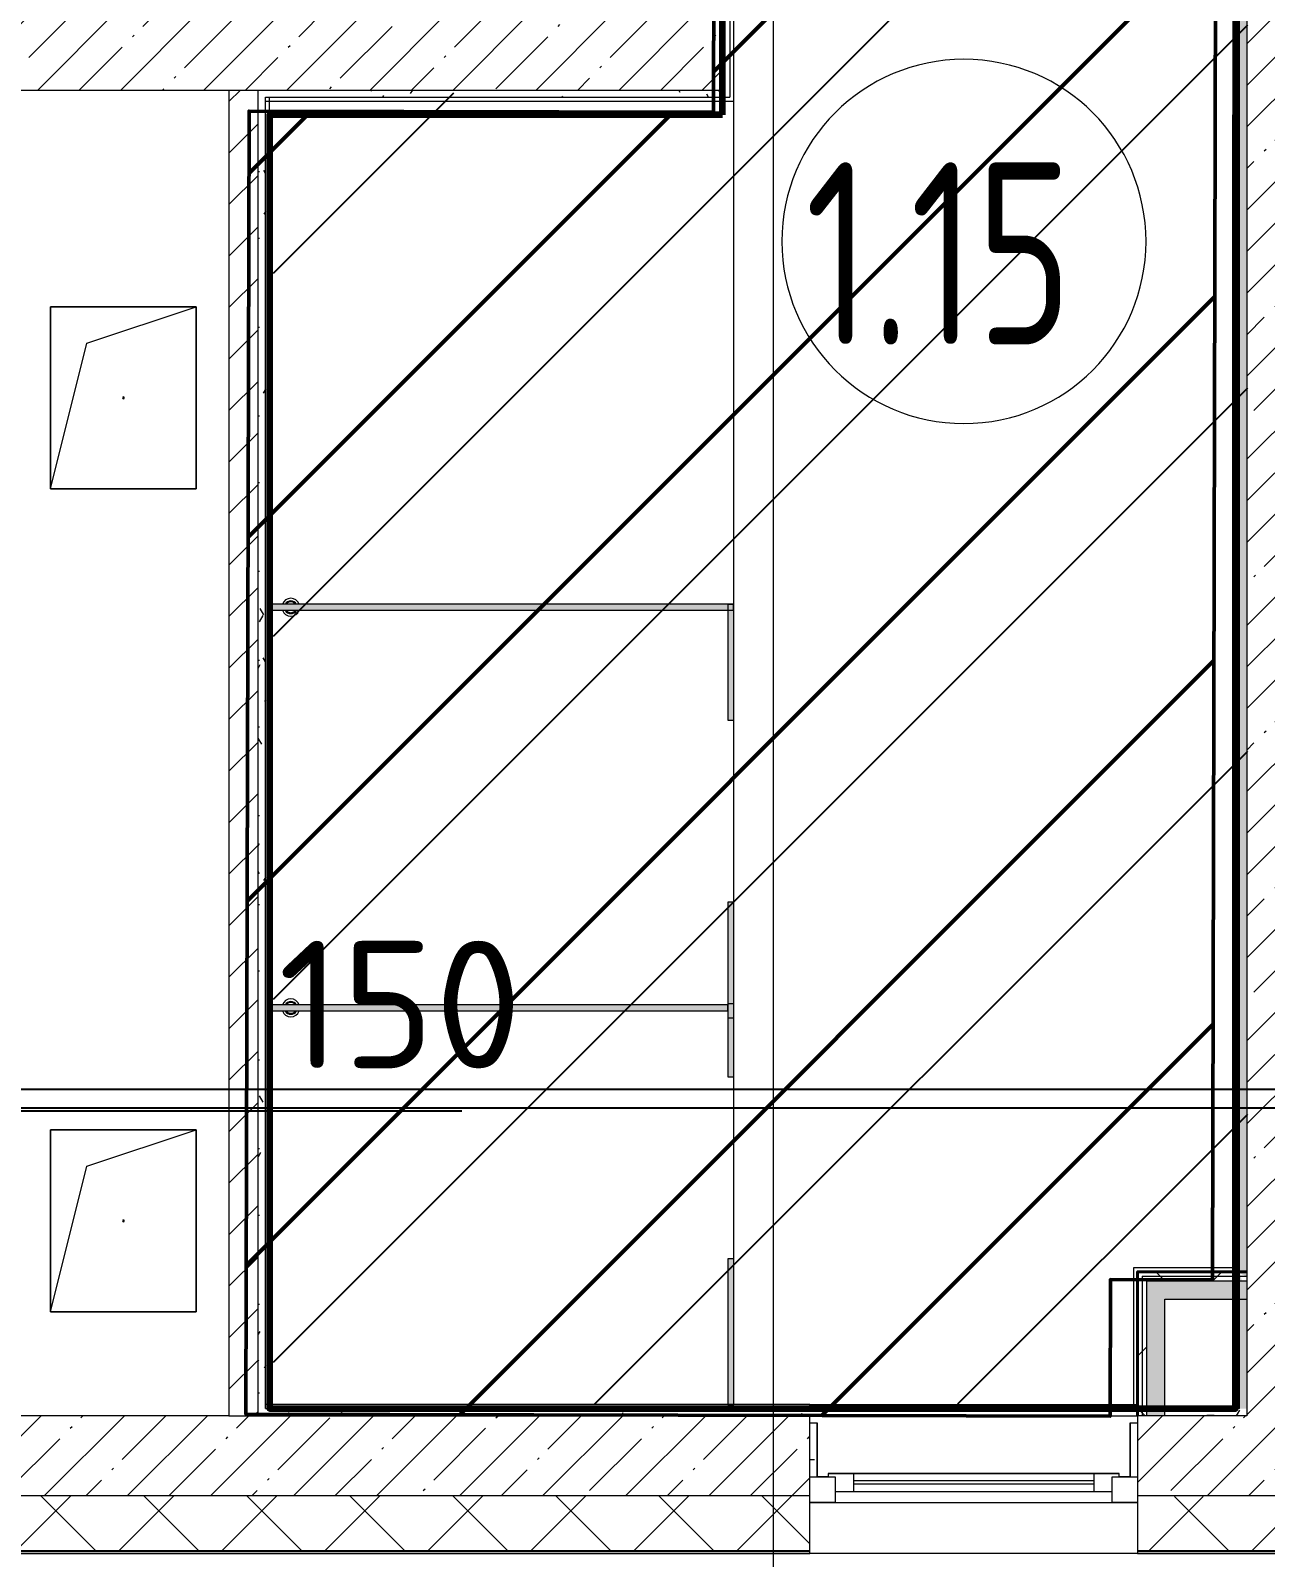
# Model space of a CAD drawing. Header units: millimetres. Extents: x -213547 to 415037, y -3642 to 106956.
# Drawn here: x 68585 to 71976, y -405 to 3787 of the extents above; entities that cross this region are included whole.
import ezdxf

# ---------------------------------------------------------------- set-up
doc = ezdxf.new("R2010")
doc.units = ezdxf.units.MM
for name, color, linetype, lineweight in [('10)FK4', 3, 'Continuous', 50), ('1014 Краска CF1.3', 64, 'Continuous', 158), ('2)CF1', 5, 'Continuous', 30), ('5.5) Перег WD5', 3, 'Continuous', 40), ('950 Штук CF1 CF13 CF1.3', 3, 'Continuous', 50), ('A-AREA-IDEN', 7, 'Continuous', 9), ('A-FLOR', 7, 'Continuous', 9), ('A-GENM', 7, 'Continuous', 9), ('A-GENM-1', 7, 'Continuous', 20), ('A-GLAZ', 7, 'Continuous', 9), ('A-GLAZ-1', 7, 'Continuous', 5), ('A-WALL', 7, 'Continuous', 5), ('I-WALL', 7, 'Continuous', 5), ('Оси', 7, 'Continuous', 9)]:
    doc.layers.add(name, color=color, linetype=linetype, lineweight=lineweight)
doc.layers.add('3) CF3 монтаж', color=152, linetype='Continuous')
doc.layers.add('A-WALL-1', color=9, linetype='Continuous', lineweight=5, true_color=0x808080)
doc.layers.add('A-WALL-FNSH-1', color=9, linetype='Continuous', lineweight=5, true_color=0x808080)
doc.styles.add('ISOCPEUR_1', font='isocpeur.ttf', dxfattribs={"height": 350})
doc.styles.add('СПДС', font='ГОСТ тип А.ttf', dxfattribs={"width": 0.9})
doc.dimstyles.new('ISO-2_0_0_9К_Средний_округл2', dxfattribs={"dimscale": 304.8, "dimtxt": 199.196235, "dimasz": 0.492126, "dimexe": 0.393701, "dimexo": 0, "dimgap": 0, "dimtad": 1, "dimdec": 0, "dimrnd": 10, "dimzin": 0, "dimdsep": 46, "dimtxsty": 'ISOCPEUR_1', "dimblk1": 'OBLIQUE', "dimblk2": 'OBLIQUE', "dimsah": 1, "dimcen": 0.09, "dimdle": 0.393701, "dimazin": 0, "dimtfac": 1, "dimtdec": 4, "dimtix": 1, "dimtmove": 0, "dimatfit": 3, "dimfxl": 1, "dimtvp": 1, "dimtolj": 1, "dimtzin": 0, "dimarcsym": 2})
pattern_1 = [(45, (64.7, -136.06), (-114.04925, 114.04925), []), (45, (178.75, -136.06), (-114.04925, 114.04925), [201.612, -40.322, 6.706, -33.617])]
pattern_2 = [(0, (64.7, -136.06), (243.84, 60.96), [20.117, -162.763, 20.117, -162.763, -975.36]), (0, (64.7, -136.06), (243.84, 60.96), [-365.76, 20.117, -345.643, 20.117, -162.763, -426.72]), (0, (64.7, -136.06), (243.84, 60.96), [-914.4, 20.117, -101.803, 20.117, -284.683]), (120, (156.14, -105.58), (-174.71291, 180.691634), [20.117, -162.763, 20.117, -162.763, -975.36]), (120, (156.14, -105.58), (-174.71291, 180.691634), [-365.76, 20.117, -345.643, 20.117, -162.763, -426.72]), (120, (156.14, -105.58), (-174.71291, 180.691634), [-914.4, 20.117, -101.803, 20.117, -284.683]), (240, (186.62, 16.34), (-69.12709, -241.651634), [20.117, -162.763, 20.117, -162.763, -975.36]), (240, (186.62, 16.34), (-69.12709, -241.651634), [-365.76, 20.117, -345.643, 20.117, -162.763, -426.72]), (240, (186.62, 16.34), (-69.12709, -241.651634), [-914.4, 20.117, -101.803, 20.117, -284.683])]
pattern_3 = [(45, (64.7, -136.06), (-212.132, 212.132), []), (135, (64.7, -136.06), (-212.132, -212.132), [])]

# ---------------------------------------------------------------- blocks, each defined once
blk = doc.blocks.new('120_Окно_СКБ_1Ст - 120_Окно_СКБ_1Ст 900х2500_h_-20664874-Объем проектирования 1 этажа')
at = {"layer": 'A-GLAZ'}
for p, q in [((-450, -127), (-450, -57)), ((-450, -57), (-380, -57)), ((-380, -57), (-380, -127)), ((380, -127), (380, -57)), ((380, -57), (450, -57)), ((450, -57), (450, -127)), ((380, -87), (-380, -87)), ((-380, -87), (-380, -127)), ((-330, -137), (-330, -87)), ((330, -137), (330, -87)), ((380, -127), (380, -87)), ((-380, -127), (-450, -127)), ((-380, -127), (-400, -127)), ((-400, -127), (-400, -137)), ((-400, -137), (400, -137)), ((400, -137), (-400, -137)), ((450, -127), (380, -127)), ((400, -127), (380, -127)), ((400, -137), (400, -127))]:
    blk.add_line(p, q, dxfattribs=at)
at = {"layer": 'A-GLAZ-1'}
for p, q in [((450, -57), (-450, -57)), ((-330, -107), (330, -107)), ((330, -117), (-330, -117)), ((-430, -127), (-400, -127)), ((400, -127), (430, -127))]:
    blk.add_line(p, q, dxfattribs=at)
blk = doc.blocks.new('131_Сантехническая перегородка_Дверь - СД-1-29846662-Объем проектирования 1 этажа')
at = {"layer": 'A-GENM'}
for points in [[(0, -8), (317.3, -8), (317.3, 8), (0, 8)], [(817.3, -8), (1119.2, -7.8), (1119.2, 8), (817.3, 8)]]:
    blk.add_hatch(color=256, dxfattribs=at).paths.add_polyline_path(points)
at = {"layer": 'A-GENM-1'}
for p, q in [((317.3, 8), (0, 8)), ((0, 8), (0, -8)), ((317.3, -8), (317.3, 8)), ((1134.7, 8), (817.3, 8)), ((817.3, 8), (817.3, -8)), ((1134.7, -8), (1134.7, 8)), ((0, -8), (317.3, -8)), ((817.3, -8), (1134.7, -8))]:
    blk.add_line(p, q, dxfattribs=at)
blk = doc.blocks.new('131_Сантехническая перегородка - СП-4-30850764-Объем проектирования 1 этажа')
at = {"layer": 'A-GENM'}
blk.add_hatch(color=256, dxfattribs=at).paths.add_polyline_path([(184.8, -8), (1330, -8), (1330, 8), (55.2, 8), (55.2, -8)])
at = {"layer": 'A-GENM', "flags": 128}
for points in [[(126.7, 8), (126.3, 8.5), (126, 9), (125.6, 9.5), (125.2, 9.9), (124.8, 10.4), (124.4, 10.8), (123.9, 11.2), (123.5, 11.6), (123, 12), (122.5, 12.3), (122, 12.7), (121.5, 13), (121, 13.3), (120.5, 13.6), (119.9, 13.8), (119.4, 14), (118.8, 14.3), (118.2, 14.4), (117.6, 14.6), (117, 14.7), (116.5, 14.9), (115.9, 14.9), (115.3, 15), (114.7, 15.1), (114.1, 15.1), (113.5, 15.1), (112.8, 15), (112.2, 15), (111.7, 14.9), (111.1, 14.8), (110.5, 14.7), (109.9, 14.5), (109.3, 14.4), (108.7, 14.2), (108.2, 13.9), (107.6, 13.7), (107.1, 13.4), (106.5, 13.2), (106, 12.9), (105.5, 12.5), (105, 12.2), (104.5, 11.8), (104.1, 11.4), (103.6, 11), (103.2, 10.6), (102.8, 10.2), (102.4, 9.7), (102, 9.3), (101.6, 8.8), (101.3, 8.3), (101.1, 8)], [(101.1, -8), (101.4, -8.5), (101.8, -9), (102.2, -9.5), (102.6, -9.9), (103, -10.4), (103.4, -10.8), (103.8, -11.2), (104.3, -11.6), (104.7, -12), (105.2, -12.3), (105.7, -12.7), (106.2, -13), (106.8, -13.3), (107.3, -13.6), (107.9, -13.8), (108.4, -14), (109, -14.3), (109.6, -14.4), (110.1, -14.6), (110.7, -14.7), (111.3, -14.9), (111.9, -14.9), (112.5, -15), (113.1, -15.1), (113.7, -15.1), (114.3, -15.1), (114.9, -15), (115.5, -15), (116.1, -14.9), (116.7, -14.8), (117.3, -14.7), (117.9, -14.5), (118.5, -14.4), (119, -14.2), (119.6, -13.9), (120.2, -13.7), (120.7, -13.4), (121.2, -13.2), (121.7, -12.9), (122.3, -12.5), (122.7, -12.2), (123.2, -11.8), (123.7, -11.4), (124.1, -11), (124.6, -10.6), (125, -10.2), (125.4, -9.7), (125.8, -9.3), (126.1, -8.8), (126.5, -8.3), (126.7, -8)]]:
    blk.add_lwpolyline(points, dxfattribs=at)
at = {"layer": 'A-GENM'}
for radius, start, end in [(24.6, 19.9113, 160.0887), (17.6, 28.9731, 151.0269), (15.1, 33.7811, 146.2189), (24.6, 199.9113, 340.0887), (17.6, 208.9731, 331.0269), (15.1, 213.7811, 326.2189)]:
    blk.add_arc((113.9, 0), radius, start, end, dxfattribs=at)
at = {"layer": 'A-GENM-1'}
for p, q in [((1330, 8), (55.2, 8)), ((55.2, 8), (55.2, -8)), ((1330, -8), (1330, 8)), ((55.2, -8), (1330, -8))]:
    blk.add_line(p, q, dxfattribs=at)
blk = doc.blocks.new('131_Сантехническая перегородка - СП-4-30850728-Объем проектирования 1 этажа')
at = {"layer": 'A-GENM'}
blk.add_hatch(color=256, dxfattribs=at).paths.add_polyline_path([(200.9, -8), (1330, -8), (1330, 8), (71.3, 8), (71.3, -8)])
at = {"layer": 'A-GENM', "flags": 128}
for points in [[(142.8, 8), (142.5, 8.5), (142.1, 9), (141.8, 9.5), (141.4, 9.9), (141, 10.4), (140.5, 10.8), (140.1, 11.2), (139.6, 11.6), (139.2, 12), (138.7, 12.3), (138.2, 12.7), (137.7, 13), (137.1, 13.3), (136.6, 13.6), (136.1, 13.8), (135.5, 14), (134.9, 14.3), (134.4, 14.4), (133.8, 14.6), (133.2, 14.7), (132.6, 14.9), (132, 14.9), (131.4, 15), (130.8, 15.1), (130.2, 15.1), (129.6, 15.1), (129, 15), (128.4, 15), (127.8, 14.9), (127.2, 14.8), (126.6, 14.7), (126, 14.5), (125.4, 14.4), (124.9, 14.2), (124.3, 13.9), (123.8, 13.7), (123.2, 13.4), (122.7, 13.2), (122.2, 12.9), (121.7, 12.5), (121.2, 12.2), (120.7, 11.8), (120.2, 11.4), (119.8, 11), (119.3, 10.6), (118.9, 10.2), (118.5, 9.7), (118.1, 9.3), (117.8, 8.8), (117.4, 8.3), (117.3, 8)], [(117.3, -8), (117.6, -8.5), (117.9, -9), (118.3, -9.5), (118.7, -9.9), (119.1, -10.4), (119.5, -10.8), (120, -11.2), (120.4, -11.6), (120.9, -12), (121.4, -12.3), (121.9, -12.7), (122.4, -13), (122.9, -13.3), (123.5, -13.6), (124, -13.8), (124.6, -14), (125.1, -14.3), (125.7, -14.4), (126.3, -14.6), (126.9, -14.7), (127.5, -14.9), (128.1, -14.9), (128.7, -15), (129.3, -15.1), (129.9, -15.1), (130.5, -15.1), (131.1, -15), (131.7, -15), (132.3, -14.9), (132.9, -14.8), (133.4, -14.7), (134, -14.5), (134.6, -14.4), (135.2, -14.2), (135.7, -13.9), (136.3, -13.7), (136.8, -13.4), (137.4, -13.2), (137.9, -12.9), (138.4, -12.5), (138.9, -12.2), (139.4, -11.8), (139.8, -11.4), (140.3, -11), (140.7, -10.6), (141.1, -10.2), (141.5, -9.7), (141.9, -9.3), (142.3, -8.8), (142.6, -8.3), (142.8, -8)]]:
    blk.add_lwpolyline(points, dxfattribs=at)
at = {"layer": 'A-GENM'}
for radius, start, end in [(24.6, 19.9113, 160.0887), (17.6, 28.9731, 151.0269), (15.1, 33.7811, 146.2189), (24.6, 199.9113, 340.0887), (17.6, 208.9731, 331.0269), (15.1, 213.7811, 326.2189)]:
    blk.add_arc((130, 0), radius, start, end, dxfattribs=at)
at = {"layer": 'A-GENM-1'}
for p, q in [((1330, 8), (71.3, 8)), ((71.3, 8), (71.3, -8)), ((1330, -8), (1330, 8)), ((71.3, -8), (1330, -8))]:
    blk.add_line(p, q, dxfattribs=at)
blk = doc.blocks.new('GM_Отверстие прямоугольное _в плите_ - Отверстие-21609437-Объем проектирования 1 этажа')
at = {"layer": 'A-GENM'}
for p, q in [((-200, -250), (-200, 250)), ((-200, 250), (200, 250)), ((200, 250), (-200, 250)), ((-200, 250), (-200, -250)), ((-100, 150), (200, 250)), ((200, 250), (200, -250)), ((200, -250), (200, 250)), ((-200, -250), (-100, 150)), ((200, -250), (-200, -250)), ((-200, -250), (200, -250))]:
    blk.add_line(p, q, dxfattribs=at)
for start, end in [(360, 180), (180, 360)]:
    blk.add_arc((0, 0), 2.5, start, end, dxfattribs=at)
blk = doc.blocks.new('131_Сантехническая перегородка_Дверь_сдвиг_ - СД-1-30819161-Объем проектирования 1 этажа')
at = {"layer": 'A-GENM'}
for points in [[(0, -8), (400, -8), (400, 8), (0, 8)], [(900, 8), (901.7, -8), (1061.8, -8), (1061.8, 8), (901.7, 8)]]:
    blk.add_hatch(color=256, dxfattribs=at).paths.add_polyline_path(points)
at = {"layer": 'A-GENM-1'}
for p, q in [((400, 8), (0, 8)), ((0, 8), (0, -8)), ((400, -8), (400, 8)), ((1100, 8), (900, 8)), ((900, 8), (900, -8)), ((1100, -8), (1100, 8)), ((0, -8), (400, -8)), ((900, -8), (1100, -8))]:
    blk.add_line(p, q, dxfattribs=at)
blk = doc.blocks.new('Марка_Помещения - Номер-25198446-Объем проектирования 1 этажа')
at = {"layer": 'A-AREA-IDEN'}
for start, end in [(360, 180), (180, 360)]:
    blk.add_arc((0, 0), 2.5, start, end, dxfattribs=at)
blk = doc.blocks.new('_Oblique')
at = {"color": 0, "linetype": 'ByBlock', "lineweight": -2}
blk.add_line((-0.5, -0.5), (0.5, 0.5), dxfattribs=at)
blk = doc.blocks.new('*D2005')
at = {"layer": '5.5) Перег WD5', "color": 0, "lineweight": -2, "transparency": 16777216}
for p, q in [((22574.7, 383.9), (22574.7, 941.3)), ((22719.7, 383.9), (22719.7, 941.3)), ((22454.7, 821.3), (22719.7, 821.3)), ((22719.7, 821.3), (69769, 821.3))]:
    blk.add_line(p, q, dxfattribs=at)
at = {"layer": 'Defpoints', "color": 0, "transparency": 16777216}
for p in [(22719.7, 821.3), (22574.7, 383.9), (22719.7, 383.9)]:
    blk.add_point(p, dxfattribs=at)
at = {"layer": '5.5) Перег WD5', "color": 0, "lineweight": -2, "transparency": 16777216, "xscale": 304.8, "yscale": 304.8, "zscale": 304.8, "rotation": 180}
blk.add_blockref('_Oblique', (22574.7, 821.3), dxfattribs=at)
at = {"layer": '5.5) Перег WD5', "color": 0, "lineweight": -2, "transparency": 16777216, "xscale": 304.8, "yscale": 304.8, "zscale": 304.8}
blk.add_blockref('_Oblique', (22719.7, 821.3), dxfattribs=at)
at = {"layer": '5.5) Перег WD5', "color": 0, "lineweight": 25, "transparency": 16777216, "insert": (69264.6, 1288), "char_height": 350, "width": 413.715, "attachment_point": 1, "line_spacing_factor": 1.149209, "style": 'ISOCPEUR_1'}
blk.add_mtext('\\A1;150', dxfattribs=at)
blk = doc.blocks.new('*D2017')
at = {"layer": '5.5) Перег WD5', "color": 0, "lineweight": -2, "transparency": 16777216}
for p, q in [((29874.4, 363.9), (29874.4, 1001.1)), ((30274.7, 859.2), (30274.7, 1001.1)), ((29754.4, 881.1), (30274.7, 881.1)), ((30274.7, 881.1), (85573, 881.1))]:
    blk.add_line(p, q, dxfattribs=at)
at = {"layer": 'Defpoints', "color": 0, "transparency": 16777216}
for p in [(30274.7, 881.1), (30274.7, 859.2), (29874.4, 363.9)]:
    blk.add_point(p, dxfattribs=at)
at = {"layer": '5.5) Перег WD5', "color": 0, "lineweight": -2, "transparency": 16777216, "xscale": 304.8, "yscale": 304.8, "zscale": 304.8, "rotation": 180}
blk.add_blockref('_Oblique', (29874.4, 881.1), dxfattribs=at)
at = {"layer": '5.5) Перег WD5', "color": 0, "lineweight": -2, "transparency": 16777216, "xscale": 304.8, "yscale": 304.8, "zscale": 304.8}
blk.add_blockref('_Oblique', (30274.7, 881.1), dxfattribs=at)
at = {"layer": '5.5) Перег WD5', "color": 0, "lineweight": 25, "transparency": 16777216, "insert": (84984, 1347.7), "char_height": 350, "width": 478.071, "attachment_point": 1, "line_spacing_factor": 1.149209, "style": 'ISOCPEUR_1'}
blk.add_mtext('\\A1;400', dxfattribs=at)
blk = doc.blocks.new('*D2019')
at = {"layer": '5.5) Перег WD5', "color": 0, "lineweight": -2, "transparency": 16777216}
for p, q in [((36372.4, 383.9), (36372.4, 949.2)), ((36812.4, 383.9), (36812.4, 949.2)), ((36252.4, 829.2), (36812.4, 829.2)), ((36812.4, 829.2), (94860.3, 829.2))]:
    blk.add_line(p, q, dxfattribs=at)
at = {"layer": 'Defpoints', "color": 0, "transparency": 16777216}
for p in [(36812.4, 829.2), (36372.4, 383.9), (36812.4, 383.9)]:
    blk.add_point(p, dxfattribs=at)
at = {"layer": '5.5) Перег WD5', "color": 0, "lineweight": -2, "transparency": 16777216, "xscale": 304.8, "yscale": 304.8, "zscale": 304.8, "rotation": 180}
blk.add_blockref('_Oblique', (36372.4, 829.2), dxfattribs=at)
at = {"layer": '5.5) Перег WD5', "color": 0, "lineweight": -2, "transparency": 16777216, "xscale": 304.8, "yscale": 304.8, "zscale": 304.8}
blk.add_blockref('_Oblique', (36812.4, 829.2), dxfattribs=at)
at = {"layer": '5.5) Перег WD5', "color": 0, "lineweight": 25, "transparency": 16777216, "insert": (94242.3, 1295.9), "char_height": 350, "width": 501.055, "attachment_point": 1, "line_spacing_factor": 1.149209, "style": 'ISOCPEUR_1'}
blk.add_mtext('\\A1;440', dxfattribs=at)

msp = doc.modelspace()

# ---------------------------------------------------------------- hatches: boundary and pattern name
at = {"layer": '2)CF1'}
h = msp.add_hatch(dxfattribs=at)
h.set_pattern_fill('ANSI31', color=256, scale=222)
h.paths.add_polyline_path([(70459.8, 3563.1), (69184.8, 3566.1), (69176.4, -11.9), (71549.4, -17.5), (71550.2, 358), (71830.2, 357.4), (71847, 7479.8), (70469, 7483.1)])
at = {"layer": '3) CF3 монтаж'}
h = msp.add_hatch(dxfattribs=at)
h.set_pattern_fill('ANSI31', color=256, scale=222, style=0)
h.set_pattern_definition([(45, (5527.3, -21728.2), (-498.404, 498.404), [])])
h.paths.add_polyline_path([(70134.7, 16.3), (71647.3, 16.3), (71647.3, 391.8), (71927.3, 391.8), (71927.3, 7536.3), (70527.3, 7536.3), (70528.1, 4013.3), (70564.4, 3878), (70527.3, 3878), (70527.3, 3616.3), (70263.6, 3616.3), (70263.6, 3576.9), (70128.3, 3613), (70140.4, 3616.3), (69252.3, 3616.3), (69252.3, 16.3)])
h.paths.add_polyline_path([(70528.6, 3213.3), (70492.3, 3348.5), (70564.7, 3348.5)])
h.paths.add_polyline_path([(70793.1, 3577.2), (70793.1, 3649.6), (70928.3, 3613.5)])
at = {"layer": '950 Штук CF1 CF13 CF1.3'}
h = msp.add_hatch(dxfattribs=at)
h.set_pattern_fill('ANSI31', color=256, scale=222)
h.paths.add_polyline_path([(70459.8, 3563.1), (69184.8, 3566.1), (69176.4, -11.9), (71549.4, -17.5), (71550.2, 358), (71830.2, 357.4), (71847, 7479.8), (70469, 7483.1)])
at = {"layer": 'A-WALL'}
h = msp.add_hatch(dxfattribs=at)
h.set_pattern_fill('FP_24', color=256, style=0, pattern_type=2)
h.set_pattern_definition([(45, (64.7, -136.06), (-141.42136, 141.42136), []), (135, (64.7, -136.06), (-141.42136, -141.42136), [])])
h.paths.add_polyline_path([(75756.8, -386.1), (75764.7, -386.1), (75764.7, -236.1), (74044.7, -236.1), (74044.7, -386.1), (75544.7, -386.1)])
h.paths.add_polyline_path([(70724.7, -386.1), (70724.7, -236.1), (67124.7, -236.1), (67124.7, -386.1), (69886.1, -386.1)])
h.paths.add_polyline_path([(72300.8, -386.1), (72344.7, -386.1), (72344.7, -236.1), (71624.7, -237.9), (71624.7, -386.1), (72144.7, -386.1)])
h.paths.add_polyline_path([(65224.7, -386.1), (66224.7, -386.1), (66224.7, -236.1), (65224.7, -236.1), (65224.7, -254.1)])
h.paths.add_polyline_path([(63774.7, -386.1), (64324.7, -386.1), (64324.7, -236.1), (63774.7, -236.1), (63774.7, -257.4)])
h.paths.add_polyline_path([(60974.7, -386.1), (61674.7, -386.1), (61674.7, -236.1), (60974.7, -236.1), (60974.7, -264.3)])
h.paths.add_polyline_path([(60074.7, -386.1), (60074.7, -236.1), (59324.7, -236.1), (59324.7, -386.1)])
h.paths.add_polyline_path([(57224.7, -386.1), (57224.7, -236.1), (56474.7, -236.1), (56474.7, -386.1)])
h.paths.add_polyline_path([(53374.7, -386.1), (53374.7, -236.1), (51936.2, -236.1), (51936.2, -386.1)])
h.paths.add_polyline_path([(49836.2, -386.1), (49836.2, -236.1), (49124.7, -236.1), (49124.7, -386.1), (49255.4, -386.1)])
h.paths.add_polyline_path([(48224.7, -386.1), (48224.7, -236.1), (47474.7, -236.1), (47474.7, -386.1)])
h.paths.add_polyline_path([(44374.7, -386.1), (44374.7, -236.1), (42802.2, -236.1), (42802.2, -386.1)])
h.paths.add_polyline_path([(38940.1, -386.1), (39104.7, -386.1), (39104.7, -236.1), (38054.7, -236.1), (38054.7, -386.1)])
h.paths.add_polyline_path([(40702.2, -386.1), (40702.2, -236.1), (40004.7, -236.1), (40004.7, -386.1)])
h.paths.add_polyline_path([(36877, -386.1), (37154.7, -386.1), (37154.7, -236.1), (36034.7, -236.1), (36034.7, -386.1)])
h.paths.add_polyline_path([(33934.7, -386.1), (33934.7, -236.1), (33074.7, -236.1), (33074.7, -386.1)])
h.paths.add_polyline_path([(30274.7, -386.1), (30274.7, -236.1), (29274.4, -236.1), (29274.4, -386.1)])
h.paths.add_polyline_path([(28374.4, -386.1), (28374.4, -236.1), (27374.7, -236.1), (27374.7, -386.1)])
h.paths.add_polyline_path([(26474.7, -386.1), (26474.7, -236.1), (25499.7, -236.1), (25499.7, -386.1)])
h.paths.add_polyline_path([(22699.7, -386.1), (22699.7, -236.1), (21674.7, -236.1), (21674.7, -386.1)])
h.paths.add_polyline_path([(19424.7, -386.1), (20774.7, -386.1), (20774.7, -236.1), (19424.7, -236.1), (19424.7, -367.6)])
h.paths.add_polyline_path([(17324.7, -386.1), (17324.7, -236.1), (16574.7, -236.1), (16574.7, -386.1)])
h.paths.add_polyline_path([(14924.7, -386.1), (15674.7, -386.1), (15674.7, -236.1), (14924.7, -236.1), (14924.7, -378.8)])
h.paths.add_polyline_path([(12120.3, -386.1), (12824.7, -384.1), (12824.7, -236.1), (12074.7, -236.1), (12074.7, -386.1)])
h.paths.add_polyline_path([(7994.1, -386.1), (8324.4, -386.1), (8324.4, -236.1), (6894.7, -236.1), (6894.7, -386.1), (7724.7, -386.1)])
h.paths.add_polyline_path([(9224.4, -386.1), (9974.7, -386.1), (9974.7, -236.1), (9224.4, -236.1), (9224.4, -254.1)])
h.paths.add_polyline_path([(174.7, -386.1), (3794.7, -386.1), (3794.7, -236.1), (-195.3, -236.1), (-195.3, -386.1), (-45.3, -386.1)])
at = {"layer": 'I-WALL'}
h = msp.add_hatch(dxfattribs=at)
h.set_pattern_fill('FP_1', color=256, style=0, pattern_type=2)
h.set_pattern_definition(pattern_1)
h.paths.add_polyline_path([(71924.7, -236.1), (72144.7, -236.1), (72144.7, 7763.9), (71924.7, 7763.9), (71924.7, -199.3)])
h = msp.add_hatch(dxfattribs=at)
h.set_pattern_fill('FP_191', color=256, style=0, pattern_type=2)
h.set_pattern_definition(pattern_2)
h.paths.add_polyline_path([(70484.7, 3623.9), (70504.7, 3623.9), (70504.7, 7543.9), (70484.7, 7543.9), (70484.7, 3675.9)])
h = msp.add_hatch(dxfattribs=at)
h.set_pattern_fill('FP_191', color=256, style=0, pattern_type=2)
h.set_pattern_definition(pattern_2)
h.paths.add_polyline_path([(71904.7, 3.9), (71924.7, 3.9), (71924.7, 304.4), (71904.7, 304.4), (71904.7, 121.7)])
h.paths.add_polyline_path([(71911.4, 354.4), (71906, 374.5), (71924.7, 366.9), (71924.7, 7543.9), (71904.7, 7543.9), (71904.7, 354.4)])
h = msp.add_hatch(dxfattribs=at)
h.set_pattern_fill('FP_1', color=256, style=0, pattern_type=2)
h.set_pattern_definition(pattern_1)
h.paths.add_polyline_path([(67144.7, 3623.9), (70484.7, 3623.9), (70484.7, 3843.9), (67144.7, 3843.9), (67144.7, 3716.4)])
h = msp.add_hatch(dxfattribs=at)
h.set_pattern_fill('FP_22', color=256, style=0, pattern_type=2)
h.set_pattern_definition([(45, (64.7, -136.06), (-70.71068, 70.71068), [])])
h.paths.add_polyline_path([(69209.7, -16.1), (69209.7, 3623.9), (69129.7, 3623.9), (69129.7, -16.1)])
h = msp.add_hatch(dxfattribs=at)
h.set_pattern_fill('FP_191', color=256, style=0, pattern_type=2)
h.set_pattern_definition(pattern_2)
h.paths.add_polyline_path([(69229.7, 3603.9), (70504.7, 3603.9), (70504.7, 3623.9), (69209.7, 3623.9), (69209.7, 3603.9)])
h = msp.add_hatch(dxfattribs=at)
h.set_pattern_fill('FP_191', color=256, style=0, pattern_type=2)
h.set_pattern_definition(pattern_2)
h.paths.add_polyline_path([(69229.7, -16.1), (69229.7, 3603.9), (69209.7, 3603.9), (69209.7, -16.1)])
h = msp.add_hatch(dxfattribs=at)
h.set_pattern_fill('FP_192', color=256, style=0, pattern_type=2)
h.set_pattern_definition(pattern_3)
h.paths.add_polyline_path([(71893.7, 366.9), (71904.7, 366.9), (71904.7, 379.4), (71624.7, 379.4), (71624.7, 366.9), (71699.7, 366.9)])
h.paths.add_polyline_path([(71908, 366.9), (71924.7, 366.9), (71906, 374.5)])
h = msp.add_hatch(dxfattribs=at)
h.set_pattern_fill('FP_192', color=256, style=0, pattern_type=2)
h.set_pattern_definition(pattern_3)
h.paths.add_polyline_path([(71624.7, -16.1), (71637.2, -16.1), (71637.2, 366.9), (71624.7, 366.9), (71624.7, 3.9)])
h = msp.add_hatch(dxfattribs=at)
h.set_pattern_fill('FP_192', color=256, style=0, pattern_type=2)
h.set_pattern_definition(pattern_3)
h.paths.add_polyline_path([(71637.2, 354.4), (71904.7, 354.4), (71904.7, 366.9), (71637.2, 366.9)])
h.paths.add_polyline_path([(71911.4, 354.4), (71924.7, 354.4), (71924.7, 366.9), (71908.2, 366.2)])
h = msp.add_hatch(dxfattribs=at)
h.set_pattern_fill('FP_192', color=256, style=0, pattern_type=2)
h.set_pattern_definition(pattern_3)
h.paths.add_polyline_path([(71649.7, -16.1), (71649.7, 354.4), (71637.2, 353.9), (71637.2, -16.1)])
for points in [[(71924.7, 304.4), (71924.7, 354.4), (71649.7, 354.4), (71649.7, 304.4), (71904.7, 304.4)], [(71699.7, -16.1), (71699.7, 304.4), (71649.7, 304.4), (71649.7, -16.1), (71691.2, -16.1)]]:
    msp.add_hatch(color=256, dxfattribs=at).paths.add_polyline_path(points)
h = msp.add_hatch(dxfattribs=at)
h.set_pattern_fill('FP_191', color=256, style=0, pattern_type=2)
h.set_pattern_definition(pattern_2)
h.paths.add_polyline_path([(71905, -16.1), (71924.7, -16.1), (71924.7, 3.9), (71699.7, 3.9), (71699.7, -16.1), (71904.7, -16.1)])
h.paths.add_polyline_path([(69229.7, -16.1), (70762.2, -16.1), (70762.2, 3.9), (69229.7, 3.9)])
h = msp.add_hatch(dxfattribs=at)
h.set_pattern_fill('FP_1', color=256, style=0, pattern_type=2)
h.set_pattern_definition(pattern_1)
h.paths.add_polyline_path([(71624.7, -236.1), (71924.7, -236.1), (71924.7, -16.1), (71624.7, -16.1), (71624.7, -198.6)])
h.paths.add_polyline_path([(65974.7, -236.1), (66224.7, -236.1), (66224.7, -16.1), (65974.7, -16.1), (65974.7, -184.1)])
h.paths.add_polyline_path([(67124.7, -236.1), (70724.7, -236.1), (70724.7, -16.1), (67124.7, -16.1), (67124.7, -143.3)])
h = msp.add_hatch(dxfattribs=at)
h.set_pattern_fill('FP_191', color=256, style=0, pattern_type=2)
h.set_pattern_definition(pattern_2)
h.paths.add_polyline_path([(70724.7, -184.1), (70744.7, -184.1), (70744.7, -36.1), (70724.7, -36.1), (70724.7, -143.3)])

# ---------------------------------------------------------------- linework, layer by layer
at = {"layer": '10)FK4', "flags": 128}
msp.add_lwpolyline([(70459.8, 3563.1), (69184.8, 3566.1), (69176.4, -11.9), (71549.4, -17.5), (71550.2, 358), (71830.2, 357.4), (71847, 7479.8), (70469, 7483.1)], close=True, dxfattribs=at)
at = {"layer": '1014 Краска CF1.3'}
for points in [[(70484.7, 3556.1), (70484.7, 7543.9), (71893.7, 7543.9), (71893.7, 3556.1)], [(70484.7, 3556.1), (69240.7, 3556.1), (69240.7, 3.9), (71893.7, 3.9), (71893.7, 3556.1)]]:
    msp.add_lwpolyline(points, dxfattribs=at)
at = {"layer": '5.5) Перег WD5'}
msp.add_lwpolyline([(71624.7, -16.1), (71624.7, 379.4), (71924.7, 379.4)], dxfattribs=at)
at = {"layer": 'A-FLOR'}
for p, q in [((70515.7, 916.6), (70515.7, 7512.9)), ((70515.7, 14.9), (70515.7, 914.9)), ((69129.7, -16.1), (68529.7, -16.1))]:
    msp.add_line(p, q, dxfattribs=at)
at = {"layer": 'A-WALL'}
for p, q in [((70504.7, 7523.9), (70504.7, 3623.9)), ((71904.7, 3.9), (71904.7, 7523.9)), ((70504.7, 3623.9), (70504.7, 3623.9)), ((69229.7, 3.9), (69229.7, 3603.9)), ((71637.2, 366.9), (71637.2, -16.1)), ((71637.2, 366.9), (71924.7, 366.9)), ((71649.7, 354.4), (71649.7, -16.1)), ((71649.7, 354.4), (71924.7, 354.4)), ((69229.7, 3.9), (70762.2, 3.9)), ((70724.7, -236.1), (67124.7, -236.1)), ((67124.7, -386.1), (70724.7, -386.1)), ((67124.7, -389.1), (70724.7, -389.1)), ((71624.7, -394.1), (70724.7, -394.1)), ((71624.7, -386.1), (72344.7, -386.1)), ((71624.7, -389.1), (72344.7, -389.1))]:
    msp.add_line(p, q, dxfattribs=at)
at = {"layer": 'A-WALL-1'}
for p, q in [((71924.7, 7763.9), (71924.7, -16.1)), ((70484.7, 3623.9), (70484.7, 7543.9)), ((68449.7, 3623.9), (70484.7, 3623.9)), ((69129.7, 3623.9), (69129.7, -16.1)), ((69209.7, -16.1), (69209.7, 3623.9)), ((69229.7, 3603.9), (70504.7, 3603.9)), ((71624.7, 379.4), (71624.7, -386.1)), ((71924.7, 379.4), (71893.7, 379.4)), ((71699.7, -16.1), (71699.7, 304.4)), ((71699.7, 304.4), (71924.7, 304.4)), ((70762.2, -16.1), (70762.2, 3.9)), ((71904.7, 3.9), (71699.7, 3.9)), ((69129.7, -16.1), (70762.2, -16.1)), ((70724.7, -386.1), (70724.7, -16.1)), ((70744.7, -36.1), (70724.7, -36.1)), ((70744.7, -184.1), (70744.7, -36.1)), ((71604.7, -36.1), (71604.7, -184.1)), ((71624.7, -36.1), (71604.7, -36.1)), ((71924.7, -16.1), (71624.7, -16.1)), ((70724.7, -184.1), (70744.7, -184.1)), ((71604.7, -184.1), (71624.7, -184.1)), ((72344.7, -236.1), (71624.7, -236.1))]:
    msp.add_line(p, q, dxfattribs=at)
at = {"layer": 'A-WALL-FNSH-1'}
for p, q in [((71893.7, 7523.9), (71893.7, 390.4)), ((70504.7, 3623.9), (70504.7, 3603.9)), ((69229.7, 3592.9), (70515.7, 3592.9)), ((69240.7, 3.9), (69240.7, 3603.9)), ((71613.7, 390.4), (71613.7, 14.9)), ((71893.7, 390.4), (71613.7, 390.4)), ((71624.7, 379.4), (71893.7, 379.4)), ((70724.7, 14.9), (69229.7, 14.9)), ((70724.7, 3.9), (70724.7, 14.9)), ((71613.7, 14.9), (71624.7, 14.9)), ((70745.7, -36.1), (70744.7, -36.1)), ((70745.7, -184.1), (70745.7, -36.1)), ((71603.7, -36.1), (71603.7, -184.1)), ((71604.7, -36.1), (71603.7, -36.1)), ((70744.7, -184.1), (70745.7, -184.1)), ((71603.7, -184.1), (71604.7, -184.1)), ((67124.7, -394.1), (70724.7, -394.1)), ((70724.7, -394.1), (70724.7, -386.1)), ((71624.7, -386.1), (71624.7, -394.1)), ((71624.7, -394.1), (72344.7, -394.1))]:
    msp.add_line(p, q, dxfattribs=at)
at = {"layer": 'I-WALL'}
for p, q in [((70724.7, 14.9), (71613.7, 14.9)), ((71624.7, 13.9), (70724.7, 13.9)), ((70762.2, 3.9), (71624.7, 3.9)), ((70762.2, -16.1), (71624.7, -16.1))]:
    msp.add_line(p, q, dxfattribs=at)
at = {"layer": 'Оси'}
msp.add_lwpolyline([(70624.7, -2042.3), (70624.7, 2957.7), (70624.7, 22262), (70624.7, 27262)], dxfattribs=at)

# ---------------------------------------------------------------- block references
at = {"layer": 'A-AREA-IDEN', "xscale": 199.9999999999999, "yscale": 199.9999999999999, "zscale": 199.9999999999999}
msp.add_blockref('Марка_Помещения - Номер-25198446-Объем проектирования 1 этажа', (71148, 3208.2), dxfattribs=at)
at = {"layer": 'A-GENM'}
for name, p in [('GM_Отверстие прямоугольное _в плите_ - Отверстие-21609437-Объем проектирования 1 этажа', (68839.7, 2778.9)), ('131_Сантехническая перегородка - СП-4-30850764-Объем проектирования 1 этажа', (69185.5, 2203.9)), ('131_Сантехническая перегородка - СП-4-30850728-Объем проектирования 1 этажа', (69169.4, 1103.9)), ('GM_Отверстие прямоугольное _в плите_ - Отверстие-21609437-Объем проектирования 1 этажа', (68839.7, 518.9))]:
    msp.add_blockref(name, p, dxfattribs=at)
at = {"layer": 'A-GENM', "rotation": 90.00000000002345}
for name, p in [('131_Сантехническая перегородка_Дверь - СД-1-29846662-Объем проектирования 1 этажа', (70507.7, 1076.7)), ('131_Сантехническая перегородка_Дверь_сдвиг_ - СД-1-30819161-Объем проектирования 1 этажа', (70507.7, 14.9))]:
    msp.add_blockref(name, p, dxfattribs=at)
at = {"layer": 'A-GLAZ', "color": 3, "rotation": 180}
msp.add_blockref('120_Окно_СКБ_1Ст - 120_Окно_СКБ_1Ст 900х2500_h_-20664874-Объем проектирования 1 этажа', (71174.7, -311.1), dxfattribs=at)

# ---------------------------------------------------------------- texts
at = {"layer": 'A-AREA-IDEN', "insert": (70712, 3425.4), "char_height": 500, "width": 1096.708, "attachment_point": 1, "style": 'СПДС'}
msp.add_mtext('1.15', dxfattribs=at)

# ---------------------------------------------------------------- dimensions: what is measured, and where the dimension line sits
at = {"layer": '5.5) Перег WD5', "color": 18, "lineweight": 25, "true_color": 0x000000}
for base, p1, p2, override, picture, middle in [((30274.7, 881.1), (29874.4, 363.9), (30274.7, 859.2), {"dimasz": 1, "dimpost": '<>', "dimtxsty": 'ISOCPEUR_1', "dimfxl": 636.772131}, '*D2017', (85223, 881.1)), ((22719.7, 821.3), (22574.7, 383.9), (22719.7, 383.9), {"dimasz": 1, "dimpost": '<>', "dimtxsty": 'ISOCPEUR_1', "dimfxl": 145.000007}, '*D2005', (69471.5, 821.3)), ((36812.4, 829.2), (36372.4, 383.9), (36812.4, 383.9), {"dimasz": 1, "dimpost": '<>', "dimtxsty": 'ISOCPEUR_1', "dimfxl": 440.000113}, '*D2019', (94492.8, 829.2))]:
    dim = msp.add_linear_dim(base=base, p1=p1, p2=p2, dimstyle='ISO-2_0_0_9К_Средний_округл2', override=override, dxfattribs=at)
    dim.commit()
    dim.dimension.update_dxf_attribs({"geometry": picture, "text_midpoint": middle, "dimtype": 160})

doc.saveas('drawing.dxf')
